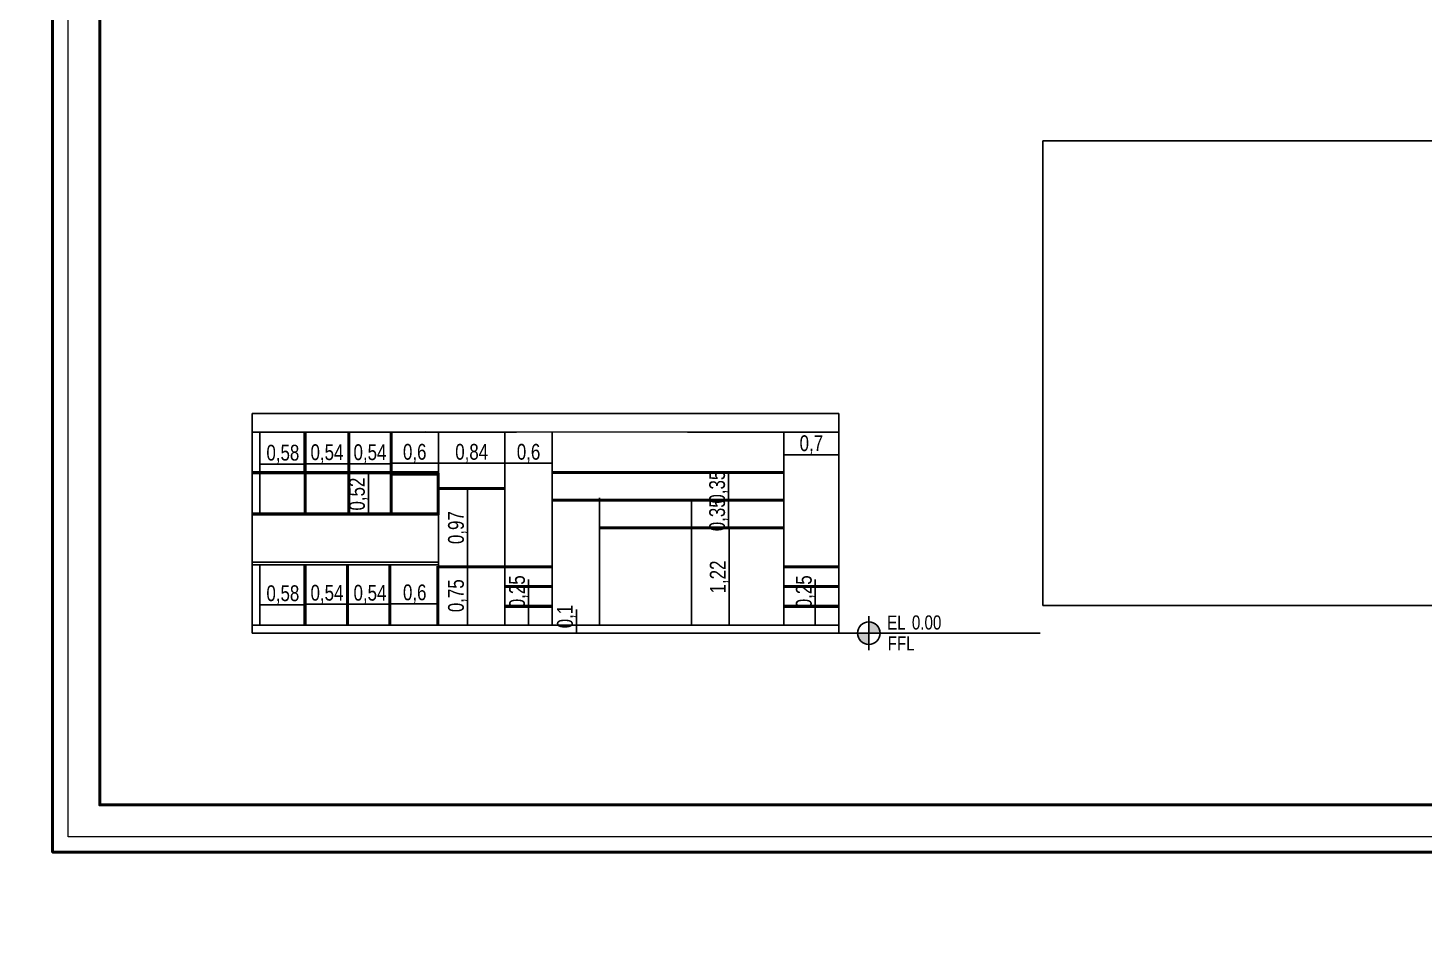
# Model space of a CAD drawing. Header units: inches. Extents: x -279 to 561, y -345 to 342.
# Drawn here: x -199.07 to -181.31, y -106.37 to -94.67 of the extents above; entities that cross this region are included whole.
import ezdxf

# ---------------------------------------------------------------- set-up
doc = ezdxf.new("R2010")
doc.units = ezdxf.units.IN
doc.header["$LTSCALE"] = 0.5
doc.header["$MEASUREMENT"] = 0
doc.linetypes.add('MV-X3EW$0$HIDDEN', pattern=[0.375, 0.25, -0.125])
for name, color, linetype in [('A-ANNO-LEVL-100', 7, 'Continuous'), ('CADER', 7, 'Continuous'), ('MV-X3EW$0$M-HVAC-SLDF', 2, 'Continuous'), ('S-DIM', 7, 'Continuous'), ('WAL', 7, 'Continuous')]:
    doc.layers.add(name, color=color, linetype=linetype)
doc.layers.add('G-ANNO-HLIN', color=5, linetype='Continuous', lineweight=50)
doc.styles.add('ROM', font='AGENCYR.TTF', dxfattribs={"width": 0.8})
doc.styles.get("Standard").update_dxf_attribs({"font": 'arial.ttf'})
doc.styles.add('T25-50', font='STENCIL.shx', dxfattribs={"height": 0.125})
doc.dimstyles.new('Copy(9) of ISO-25', dxfattribs={"dimtxt": 0.2, "dimasz": 0.02, "dimexe": 0.05, "dimexo": 0.05, "dimgap": 0.02, "dimtad": 1, "dimtxsty": 'ROM', "dimblk": 'ARCHTICK', "dimcen": 0.03, "dimse1": 1, "dimse2": 1, "dimclrd": 248, "dimclrt": 248, "dimadec": 0, "dimazin": 0, "dimtfac": 1, "dimtmove": 0, "dimatfit": 3, "dimldrblk": 'DOT', "dimfxl": 1, "dimarcsym": 0})
doc.dimstyles.get("Standard").update_dxf_attribs({"dimtxt": 0.18, "dimasz": 0.18, "dimexe": 0.18, "dimexo": 0.0625, "dimgap": 0.09, "dimtad": 0, "dimtih": 1, "dimtoh": 1, "dimzin": 0, "dimdsep": 46, "dimtxsty": 'Standard', "dimcen": 0.09, "dimadec": 0, "dimazin": 0, "dimtfac": 1, "dimtofl": 0, "dimtmove": 0, "dimatfit": 3, "dimfxl": 1, "dimtolj": 1, "dimtzin": 0, "dimarcsym": 0})
picture_1 = doc.add_image_def('image11.jpg', size_in_pixel=(3664, 1885))

# ---------------------------------------------------------------- blocks, each defined once
blk = doc.blocks.new('*U473')
h = blk.add_hatch(color=256)
h.dxf.hatch_style = 1
h.paths.add_polyline_path([(0, 50), (0, 0), (50, 0, 0.414214)])
h.paths.add_polyline_path([(0, 0), (-50, 0, 0.414214), (0, -50)])
for p, q in [((0, -75), (0, 75)), ((-75, 0), (63.1, 0)), ((63.1, 0), (-50, 0)), ((0, 0), (274.6, 0))]:
    blk.add_line(p, q)
blk.add_circle((0, 0), 50)
at = {"style": 'T25-50', "width": 0.8}
for s, p in [('EL', (81.1, 15.3)), ('FFL', (83.5, -76.3))]:
    blk.add_text(s, height=62.5, dxfattribs=at).set_placement(p)
blk.add_attdef('LEVEL', (190.3, 15.9), '', height=62.5, dxfattribs=at)
blk = doc.blocks.new('_ArchTick')
at = {"color": 0, "linetype": 'ByBlock', "const_width": 0.15}
blk.add_lwpolyline([(-0.5, -0.5), (0.5, 0.5)], dxfattribs=at)
blk = doc.blocks.new('*D644')
at = {"layer": 'Defpoints', "color": 0, "transparency": 16777216}
for p in [(-478.314, -108.154), (-477.733, -108.154), (-477.733, -108.181)]:
    blk.add_point(p, dxfattribs=at)
at = {"layer": 'WAL', "color": 248, "lineweight": -2, "transparency": 16777216}
blk.add_line((-478.314, -108.181), (-477.733, -108.181), dxfattribs=at)
at = {"layer": 'WAL', "color": 248, "lineweight": -2, "transparency": 16777216, "xscale": 0.02, "yscale": 0.02, "zscale": 0.02, "rotation": 180}
blk.add_blockref('_ArchTick', (-478.314, -108.181), dxfattribs=at)
at = {"layer": 'WAL', "color": 248, "lineweight": -2, "transparency": 16777216, "xscale": 0.02, "yscale": 0.02, "zscale": 0.02}
blk.add_blockref('_ArchTick', (-477.733, -108.181), dxfattribs=at)
at = {"layer": 'WAL', "color": 248, "transparency": 16777216, "insert": (-478.024, -108.054), "char_height": 0.2, "attachment_point": 5, "style": 'ROM'}
blk.add_mtext('0,58', dxfattribs=at)
blk = doc.blocks.new('_DOT')
at = {"color": 0, "linetype": 'ByBlock'}
blk.add_line((-0.5, 0), (-1, 0), dxfattribs=at)
at = {"color": 0, "linetype": 'ByBlock', "const_width": 0.5}
blk.add_lwpolyline([(-0.25, 0, 1), (0.25, 0, 1)], format="xyb", close=True, dxfattribs=at)
blk = doc.blocks.new('*D645')
at = {"layer": 'Defpoints', "color": 0, "transparency": 16777216}
for p in [(-477.733, -108.128), (-477.197, -108.128), (-477.197, -108.175)]:
    blk.add_point(p, dxfattribs=at)
at = {"layer": 'WAL', "color": 248, "lineweight": -2, "transparency": 16777216}
blk.add_line((-477.733, -108.175), (-477.197, -108.175), dxfattribs=at)
at = {"layer": 'WAL', "color": 248, "lineweight": -2, "transparency": 16777216, "xscale": 0.02, "yscale": 0.02, "zscale": 0.02, "rotation": 180}
blk.add_blockref('_ArchTick', (-477.733, -108.175), dxfattribs=at)
at = {"layer": 'WAL', "color": 248, "lineweight": -2, "transparency": 16777216, "xscale": 0.02, "yscale": 0.02, "zscale": 0.02}
blk.add_blockref('_ArchTick', (-477.197, -108.175), dxfattribs=at)
at = {"layer": 'WAL', "color": 248, "transparency": 16777216, "insert": (-477.465, -108.048), "char_height": 0.2, "attachment_point": 5, "style": 'ROM'}
blk.add_mtext('0,54', dxfattribs=at)
blk = doc.blocks.new('*D646')
at = {"layer": 'Defpoints', "color": 0, "transparency": 16777216}
for p in [(-476.654, -108.238), (-476.052, -108.17), (-476.052, -108.238)]:
    blk.add_point(p, dxfattribs=at)
at = {"layer": 'WAL', "color": 248, "lineweight": -2, "transparency": 16777216}
blk.add_line((-476.654, -108.17), (-476.052, -108.17), dxfattribs=at)
at = {"layer": 'WAL', "color": 248, "lineweight": -2, "transparency": 16777216, "xscale": 0.02, "yscale": 0.02, "zscale": 0.02, "rotation": 180}
blk.add_blockref('_ArchTick', (-476.654, -108.17), dxfattribs=at)
at = {"layer": 'WAL', "color": 248, "lineweight": -2, "transparency": 16777216, "xscale": 0.02, "yscale": 0.02, "zscale": 0.02}
blk.add_blockref('_ArchTick', (-476.052, -108.17), dxfattribs=at)
at = {"layer": 'WAL', "color": 248, "transparency": 16777216, "insert": (-476.353, -108.043), "char_height": 0.2, "attachment_point": 5, "style": 'ROM'}
blk.add_mtext('0,6', dxfattribs=at)
blk = doc.blocks.new('*D647')
at = {"layer": 'Defpoints', "color": 0, "transparency": 16777216}
for p in [(-477.189, -108.128), (-476.652, -108.128), (-476.652, -108.175)]:
    blk.add_point(p, dxfattribs=at)
at = {"layer": 'WAL', "color": 248, "lineweight": -2, "transparency": 16777216}
blk.add_line((-477.189, -108.175), (-476.652, -108.175), dxfattribs=at)
at = {"layer": 'WAL', "color": 248, "lineweight": -2, "transparency": 16777216, "xscale": 0.02, "yscale": 0.02, "zscale": 0.02, "rotation": 180}
blk.add_blockref('_ArchTick', (-477.189, -108.175), dxfattribs=at)
at = {"layer": 'WAL', "color": 248, "lineweight": -2, "transparency": 16777216, "xscale": 0.02, "yscale": 0.02, "zscale": 0.02}
blk.add_blockref('_ArchTick', (-476.652, -108.175), dxfattribs=at)
at = {"layer": 'WAL', "color": 248, "transparency": 16777216, "insert": (-476.92, -108.048), "char_height": 0.2, "attachment_point": 5, "style": 'ROM'}
blk.add_mtext('0,54', dxfattribs=at)
blk = doc.blocks.new('*D648')
at = {"layer": 'Defpoints', "color": 0, "transparency": 16777216}
for p in [(-476.94, -108.298), (-476.835, -108.298), (-476.835, -108.821)]:
    blk.add_point(p, dxfattribs=at)
at = {"layer": 'WAL', "color": 248, "lineweight": -2, "transparency": 16777216}
blk.add_line((-476.94, -108.821), (-476.94, -108.298), dxfattribs=at)
at = {"layer": 'WAL', "color": 248, "lineweight": -2, "transparency": 16777216, "xscale": 0.02, "yscale": 0.02, "zscale": 0.02}
for p, rotation in [((-476.94, -108.298), 90), ((-476.94, -108.821), 270)]:
    blk.add_blockref('_ArchTick', p, dxfattribs=dict(at, rotation=rotation))
at = {"layer": 'WAL', "color": 248, "transparency": 16777216, "insert": (-477.067, -108.56), "char_height": 0.2, "attachment_point": 5, "rotation": 90, "style": 'ROM'}
blk.add_mtext('0,52', dxfattribs=at)
blk = doc.blocks.new('*D650')
at = {"layer": 'Defpoints', "color": 0, "transparency": 16777216}
for p in [(-478.314, -109.934), (-477.733, -109.934), (-477.733, -109.961)]:
    blk.add_point(p, dxfattribs=at)
at = {"layer": 'WAL', "color": 248, "lineweight": -2, "transparency": 16777216}
blk.add_line((-478.314, -109.961), (-477.733, -109.961), dxfattribs=at)
at = {"layer": 'WAL', "color": 248, "lineweight": -2, "transparency": 16777216, "xscale": 0.02, "yscale": 0.02, "zscale": 0.02, "rotation": 180}
blk.add_blockref('_ArchTick', (-478.314, -109.961), dxfattribs=at)
at = {"layer": 'WAL', "color": 248, "lineweight": -2, "transparency": 16777216, "xscale": 0.02, "yscale": 0.02, "zscale": 0.02}
blk.add_blockref('_ArchTick', (-477.733, -109.961), dxfattribs=at)
at = {"layer": 'WAL', "color": 248, "transparency": 16777216, "insert": (-478.024, -109.834), "char_height": 0.2, "attachment_point": 5, "style": 'ROM'}
blk.add_mtext('0,58', dxfattribs=at)
blk = doc.blocks.new('*D652')
at = {"layer": 'Defpoints', "color": 0, "transparency": 16777216}
for p in [(-477.733, -109.908), (-477.197, -109.908), (-477.197, -109.955)]:
    blk.add_point(p, dxfattribs=at)
at = {"layer": 'WAL', "color": 248, "lineweight": -2, "transparency": 16777216}
blk.add_line((-477.733, -109.955), (-477.197, -109.955), dxfattribs=at)
at = {"layer": 'WAL', "color": 248, "lineweight": -2, "transparency": 16777216, "xscale": 0.02, "yscale": 0.02, "zscale": 0.02, "rotation": 180}
blk.add_blockref('_ArchTick', (-477.733, -109.955), dxfattribs=at)
at = {"layer": 'WAL', "color": 248, "lineweight": -2, "transparency": 16777216, "xscale": 0.02, "yscale": 0.02, "zscale": 0.02}
blk.add_blockref('_ArchTick', (-477.197, -109.955), dxfattribs=at)
at = {"layer": 'WAL', "color": 248, "transparency": 16777216, "insert": (-477.465, -109.828), "char_height": 0.2, "attachment_point": 5, "style": 'ROM'}
blk.add_mtext('0,54', dxfattribs=at)
blk = doc.blocks.new('*D651')
at = {"layer": 'Defpoints', "color": 0, "transparency": 16777216}
for p in [(-476.654, -110.018), (-476.052, -109.95), (-476.052, -110.018)]:
    blk.add_point(p, dxfattribs=at)
at = {"layer": 'WAL', "color": 248, "lineweight": -2, "transparency": 16777216}
blk.add_line((-476.654, -109.95), (-476.052, -109.95), dxfattribs=at)
at = {"layer": 'WAL', "color": 248, "lineweight": -2, "transparency": 16777216, "xscale": 0.02, "yscale": 0.02, "zscale": 0.02, "rotation": 180}
blk.add_blockref('_ArchTick', (-476.654, -109.95), dxfattribs=at)
at = {"layer": 'WAL', "color": 248, "lineweight": -2, "transparency": 16777216, "xscale": 0.02, "yscale": 0.02, "zscale": 0.02}
blk.add_blockref('_ArchTick', (-476.052, -109.95), dxfattribs=at)
at = {"layer": 'WAL', "color": 248, "transparency": 16777216, "insert": (-476.353, -109.823), "char_height": 0.2, "attachment_point": 5, "style": 'ROM'}
blk.add_mtext('0,6', dxfattribs=at)
blk = doc.blocks.new('*D649')
at = {"layer": 'Defpoints', "color": 0, "transparency": 16777216}
for p in [(-477.189, -109.908), (-476.652, -109.908), (-476.652, -109.955)]:
    blk.add_point(p, dxfattribs=at)
at = {"layer": 'WAL', "color": 248, "lineweight": -2, "transparency": 16777216}
blk.add_line((-477.189, -109.955), (-476.652, -109.955), dxfattribs=at)
at = {"layer": 'WAL', "color": 248, "lineweight": -2, "transparency": 16777216, "xscale": 0.02, "yscale": 0.02, "zscale": 0.02, "rotation": 180}
blk.add_blockref('_ArchTick', (-477.189, -109.955), dxfattribs=at)
at = {"layer": 'WAL', "color": 248, "lineweight": -2, "transparency": 16777216, "xscale": 0.02, "yscale": 0.02, "zscale": 0.02}
blk.add_blockref('_ArchTick', (-476.652, -109.955), dxfattribs=at)
at = {"layer": 'WAL', "color": 248, "transparency": 16777216, "insert": (-476.92, -109.828), "char_height": 0.2, "attachment_point": 5, "style": 'ROM'}
blk.add_mtext('0,54', dxfattribs=at)
blk = doc.blocks.new('*D653')
at = {"layer": 'Defpoints', "color": 0, "transparency": 16777216}
for p in [(-475.685, -109.472), (-475.685, -109.472), (-475.685, -110.222)]:
    blk.add_point(p, dxfattribs=at)
at = {"layer": 'WAL', "color": 248, "lineweight": -2, "transparency": 16777216}
blk.add_line((-475.685, -110.222), (-475.685, -109.472), dxfattribs=at)
at = {"layer": 'WAL', "color": 248, "lineweight": -2, "transparency": 16777216, "xscale": 0.02, "yscale": 0.02, "zscale": 0.02}
for p, rotation in [((-475.685, -109.472), 90), ((-475.685, -110.222), 270)]:
    blk.add_blockref('_ArchTick', p, dxfattribs=dict(at, rotation=rotation))
at = {"layer": 'WAL', "color": 248, "transparency": 16777216, "insert": (-475.812, -109.847), "char_height": 0.2, "attachment_point": 5, "rotation": 90, "style": 'ROM'}
blk.add_mtext('0,75', dxfattribs=at)
blk = doc.blocks.new('*D654')
at = {"layer": 'Defpoints', "color": 0, "transparency": 16777216}
for p in [(-475.865, -108.498), (-475.685, -108.498), (-475.865, -109.472)]:
    blk.add_point(p, dxfattribs=at)
at = {"layer": 'WAL', "color": 248, "lineweight": -2, "transparency": 16777216}
blk.add_line((-475.685, -109.472), (-475.685, -108.498), dxfattribs=at)
at = {"layer": 'WAL', "color": 248, "lineweight": -2, "transparency": 16777216, "xscale": 0.02, "yscale": 0.02, "zscale": 0.02}
for p, rotation in [((-475.685, -108.498), 90), ((-475.685, -109.472), 270)]:
    blk.add_blockref('_ArchTick', p, dxfattribs=dict(at, rotation=rotation))
at = {"layer": 'WAL', "color": 248, "transparency": 16777216, "insert": (-475.812, -108.985), "char_height": 0.2, "attachment_point": 5, "rotation": 90, "style": 'ROM'}
blk.add_mtext('0,97', dxfattribs=at)
blk = doc.blocks.new('*D655')
at = {"layer": 'Defpoints', "color": 0, "transparency": 16777216}
for p in [(-474.91, -109.972), (-474.91, -109.972), (-474.933, -110.222)]:
    blk.add_point(p, dxfattribs=at)
at = {"layer": 'WAL', "color": 248, "lineweight": -2, "transparency": 16777216}
for p, q in [((-474.91, -109.972), (-474.91, -109.643)), ((-474.91, -110.222), (-474.91, -109.972))]:
    blk.add_line(p, q, dxfattribs=at)
at = {"layer": 'WAL', "color": 248, "lineweight": -2, "transparency": 16777216, "xscale": 0.02, "yscale": 0.02, "zscale": 0.02}
for p, rotation in [((-474.91, -109.972), 90), ((-474.91, -110.222), 270)]:
    blk.add_blockref('_ArchTick', p, dxfattribs=dict(at, rotation=rotation))
at = {"layer": 'WAL', "color": 248, "transparency": 16777216, "insert": (-475.038, -109.797), "char_height": 0.2, "attachment_point": 5, "rotation": 90, "style": 'ROM'}
blk.add_mtext('0,25', dxfattribs=at)
blk = doc.blocks.new('*D656')
at = {"layer": 'Defpoints', "color": 0, "transparency": 16777216}
for p in [(-471.276, -109.972), (-471.276, -109.972), (-471.298, -110.222)]:
    blk.add_point(p, dxfattribs=at)
at = {"layer": 'WAL', "color": 248, "lineweight": -2, "transparency": 16777216}
for p, q in [((-471.276, -109.972), (-471.276, -109.643)), ((-471.276, -110.222), (-471.276, -109.972))]:
    blk.add_line(p, q, dxfattribs=at)
at = {"layer": 'WAL', "color": 248, "lineweight": -2, "transparency": 16777216, "xscale": 0.02, "yscale": 0.02, "zscale": 0.02}
for p, rotation in [((-471.276, -109.972), 90), ((-471.276, -110.222), 270)]:
    blk.add_blockref('_ArchTick', p, dxfattribs=dict(at, rotation=rotation))
at = {"layer": 'WAL', "color": 248, "transparency": 16777216, "insert": (-471.403, -109.797), "char_height": 0.2, "attachment_point": 5, "rotation": 90, "style": 'ROM'}
blk.add_mtext('0,25', dxfattribs=at)
blk = doc.blocks.new('*D657')
at = {"layer": 'Defpoints', "color": 0, "transparency": 16777216}
for p in [(-475.259, -110.221), (-474.304, -110.221), (-475.259, -110.321)]:
    blk.add_point(p, dxfattribs=at)
at = {"layer": 'WAL', "color": 248, "lineweight": -2, "transparency": 16777216}
for p, q in [((-474.304, -110.221), (-474.304, -110.02)), ((-474.304, -110.321), (-474.304, -110.221))]:
    blk.add_line(p, q, dxfattribs=at)
at = {"layer": 'WAL', "color": 248, "lineweight": -2, "transparency": 16777216, "xscale": 0.02, "yscale": 0.02, "zscale": 0.02}
for p, rotation in [((-474.304, -110.221), 90), ((-474.304, -110.321), 270)]:
    blk.add_blockref('_ArchTick', p, dxfattribs=dict(at, rotation=rotation))
at = {"layer": 'WAL', "color": 248, "transparency": 16777216, "insert": (-474.431, -110.111), "char_height": 0.2, "attachment_point": 5, "rotation": 90, "style": 'ROM'}
blk.add_mtext('0,1', dxfattribs=at)
blk = doc.blocks.new('*D658')
at = {"layer": 'Defpoints', "color": 0, "transparency": 16777216}
for p in [(-472.367, -108.997), (-472.312, -108.997), (-472.312, -110.222)]:
    blk.add_point(p, dxfattribs=at)
at = {"layer": 'WAL', "color": 248, "lineweight": -2, "transparency": 16777216}
blk.add_line((-472.367, -110.222), (-472.367, -108.997), dxfattribs=at)
at = {"layer": 'WAL', "color": 248, "lineweight": -2, "transparency": 16777216, "xscale": 0.02, "yscale": 0.02, "zscale": 0.02}
for p, rotation in [((-472.367, -108.997), 90), ((-472.367, -110.222), 270)]:
    blk.add_blockref('_ArchTick', p, dxfattribs=dict(at, rotation=rotation))
at = {"layer": 'WAL', "color": 248, "transparency": 16777216, "insert": (-472.494, -109.61), "char_height": 0.2, "attachment_point": 5, "rotation": 90, "style": 'ROM'}
blk.add_mtext('1,22', dxfattribs=at)
blk = doc.blocks.new('*D659')
at = {"layer": 'Defpoints', "color": 0, "transparency": 16777216}
for p in [(-472.375, -108.647), (-472.367, -108.647), (-472.367, -108.997)]:
    blk.add_point(p, dxfattribs=at)
at = {"layer": 'WAL', "color": 248, "lineweight": -2, "transparency": 16777216}
blk.add_line((-472.375, -108.997), (-472.375, -108.647), dxfattribs=at)
at = {"layer": 'WAL', "color": 248, "lineweight": -2, "transparency": 16777216, "xscale": 0.02, "yscale": 0.02, "zscale": 0.02}
for p, rotation in [((-472.375, -108.647), 90), ((-472.375, -108.997), 270)]:
    blk.add_blockref('_ArchTick', p, dxfattribs=dict(at, rotation=rotation))
at = {"layer": 'WAL', "color": 248, "transparency": 16777216, "insert": (-472.502, -108.822), "char_height": 0.2, "attachment_point": 5, "rotation": 90, "style": 'ROM'}
blk.add_mtext('0,35', dxfattribs=at)
blk = doc.blocks.new('*D660')
at = {"layer": 'Defpoints', "color": 0, "transparency": 16777216}
for p in [(-472.375, -108.297), (-472.367, -108.297), (-472.367, -108.647)]:
    blk.add_point(p, dxfattribs=at)
at = {"layer": 'WAL', "color": 248, "lineweight": -2, "transparency": 16777216}
blk.add_line((-472.375, -108.647), (-472.375, -108.297), dxfattribs=at)
at = {"layer": 'WAL', "color": 248, "lineweight": -2, "transparency": 16777216, "xscale": 0.02, "yscale": 0.02, "zscale": 0.02}
for p, rotation in [((-472.375, -108.297), 90), ((-472.375, -108.647), 270)]:
    blk.add_blockref('_ArchTick', p, dxfattribs=dict(at, rotation=rotation))
at = {"layer": 'WAL', "color": 248, "transparency": 16777216, "insert": (-472.502, -108.472), "char_height": 0.2, "attachment_point": 5, "rotation": 90, "style": 'ROM'}
blk.add_mtext('0,35', dxfattribs=at)
blk = doc.blocks.new('*D661')
at = {"layer": 'Defpoints', "color": 0, "transparency": 16777216}
for p in [(-471.676, -108.001), (-471.676, -108.061), (-470.976, -108.001)]:
    blk.add_point(p, dxfattribs=at)
at = {"layer": 'WAL', "color": 248, "lineweight": -2, "transparency": 16777216}
blk.add_line((-470.976, -108.061), (-471.676, -108.061), dxfattribs=at)
at = {"layer": 'WAL', "color": 248, "lineweight": -2, "transparency": 16777216, "xscale": 0.02, "yscale": 0.02, "zscale": 0.02, "rotation": 180}
blk.add_blockref('_ArchTick', (-471.676, -108.061), dxfattribs=at)
at = {"layer": 'WAL', "color": 248, "lineweight": -2, "transparency": 16777216, "xscale": 0.02, "yscale": 0.02, "zscale": 0.02}
blk.add_blockref('_ArchTick', (-470.976, -108.061), dxfattribs=at)
at = {"layer": 'WAL', "color": 248, "transparency": 16777216, "insert": (-471.326, -107.934), "char_height": 0.2, "attachment_point": 5, "style": 'ROM'}
blk.add_mtext('0,7', dxfattribs=at)
blk = doc.blocks.new('*D662')
at = {"layer": 'Defpoints', "color": 0, "transparency": 16777216}
for p in [(-476.052, -108.17), (-475.21, -108.17), (-475.21, -108.17)]:
    blk.add_point(p, dxfattribs=at)
at = {"layer": 'WAL', "color": 248, "lineweight": -2, "transparency": 16777216}
blk.add_line((-476.052, -108.17), (-475.21, -108.17), dxfattribs=at)
at = {"layer": 'WAL', "color": 248, "lineweight": -2, "transparency": 16777216, "xscale": 0.02, "yscale": 0.02, "zscale": 0.02, "rotation": 180}
blk.add_blockref('_ArchTick', (-476.052, -108.17), dxfattribs=at)
at = {"layer": 'WAL', "color": 248, "lineweight": -2, "transparency": 16777216, "xscale": 0.02, "yscale": 0.02, "zscale": 0.02}
blk.add_blockref('_ArchTick', (-475.21, -108.17), dxfattribs=at)
at = {"layer": 'WAL', "color": 248, "transparency": 16777216, "insert": (-475.631, -108.043), "char_height": 0.2, "attachment_point": 5, "style": 'ROM'}
blk.add_mtext('0,84', dxfattribs=at)
blk = doc.blocks.new('*D663')
at = {"layer": 'Defpoints', "color": 0, "transparency": 16777216}
for p in [(-475.21, -108.17), (-474.611, -108.17), (-474.611, -108.17)]:
    blk.add_point(p, dxfattribs=at)
at = {"layer": 'WAL', "color": 248, "lineweight": -2, "transparency": 16777216}
blk.add_line((-475.21, -108.17), (-474.611, -108.17), dxfattribs=at)
at = {"layer": 'WAL', "color": 248, "lineweight": -2, "transparency": 16777216, "xscale": 0.02, "yscale": 0.02, "zscale": 0.02, "rotation": 180}
blk.add_blockref('_ArchTick', (-475.21, -108.17), dxfattribs=at)
at = {"layer": 'WAL', "color": 248, "lineweight": -2, "transparency": 16777216, "xscale": 0.02, "yscale": 0.02, "zscale": 0.02}
blk.add_blockref('_ArchTick', (-474.611, -108.17), dxfattribs=at)
at = {"layer": 'WAL', "color": 248, "transparency": 16777216, "insert": (-474.91, -108.043), "char_height": 0.2, "attachment_point": 5, "style": 'ROM'}
blk.add_mtext('0,6', dxfattribs=at)
blk = doc.blocks.new('*D1071')
at = {"color": 0, "linetype": 'ByBlock', "lineweight": -2, "transparency": 16777216}
for p, q in [((558.652, 342.279), (558.652, 342.473)), ((560.652, 342.279), (560.652, 342.473)), ((558.832, 342.293), (559.172, 342.293)), ((560.472, 342.293), (560.132, 342.293))]:
    blk.add_line(p, q, dxfattribs=at)
at = {"color": 0, "linetype": 'ByBlock', "transparency": 16777216}
for points in [[(558.832, 342.323), (558.832, 342.263), (558.652, 342.293)], [(560.472, 342.323), (560.472, 342.263), (560.652, 342.293)]]:
    blk.add_solid(points, dxfattribs=at)
at = {"layer": 'Defpoints', "color": 0, "linetype": 'ByBlock', "transparency": 16777216}
for p in [(560.652, 342.293), (558.652, 342.216), (560.652, 342.216)]:
    blk.add_point(p, dxfattribs=at)
at = {"layer": 'Defpoints', "color": 0, "ltscale": 0.5, "transparency": 16777216}
for p in [(-209.5, -305.36), (-209.5, -305.81), (-209.5, -305.81)]:
    blk.add_point(p, dxfattribs=at)
at = {"layer": 'S-DIM', "color": 0, "lineweight": -2, "ltscale": 0.5, "transparency": 16777216}
for p, q in [((-209.5, -305.18), (-209.5, -305)), ((-209.563, -305.36), (-209.68, -305.36)), ((-209.563, -305.81), (-209.68, -305.81)), ((-209.5, -305.99), (-209.5, -306.17))]:
    blk.add_line(p, q, dxfattribs=at)
at = {"layer": 'S-DIM', "color": 0, "ltscale": 0.5, "transparency": 16777216}
for points in [[(-209.53, -305.18), (-209.47, -305.18), (-209.5, -305.36)], [(-209.53, -305.99), (-209.47, -305.99), (-209.5, -305.81)]]:
    blk.add_solid(points, dxfattribs=at)
at = {"color": 0, "linetype": 'ByBlock', "transparency": 16777216, "insert": (559.652, 342.293), "char_height": 0.18, "attachment_point": 5}
blk.add_mtext('\\A1;2.0000', dxfattribs=at)
at = {"layer": 'S-DIM', "color": 0, "ltscale": 0.5, "transparency": 16777216, "insert": (-209.5, -305.585), "char_height": 0.18, "attachment_point": 5}
blk.add_mtext('\\A1;0.45', dxfattribs=at)
blk = doc.blocks.new('fdtg')
for p, q in [((-478.414, -107.539), (-478.414, -110.321)), ((-478.414, -107.539), (-478.414, -110.321)), ((-470.976, -107.539), (-476.216, -107.539)), ((-470.976, -107.539), (-470.976, -108.821)), ((-470.976, -107.539), (-470.976, -110.321)), ((-475.064, -107.774), (-478.414, -107.774)), ((-478.314, -107.774), (-478.314, -108.821)), ((-477.752, -107.774), (-477.751, -108.821)), ((-477.733, -107.774), (-477.733, -108.821)), ((-477.197, -107.774), (-477.196, -108.821)), ((-477.178, -107.774), (-477.178, -108.821)), ((-476.66, -107.774), (-476.66, -108.821)), ((-476.642, -107.774), (-476.642, -108.821)), ((-476.052, -107.774), (-476.052, -110.222)), ((-475.21, -107.774), (-475.21, -110.222)), ((-474.611, -107.774), (-474.611, -110.222)), ((-471.276, -107.774), (-472.896, -107.774)), ((-470.976, -107.774), (-472.866, -107.774)), ((-471.676, -107.774), (-471.676, -110.221)), ((-476.046, -108.28), (-478.414, -108.28)), ((-471.676, -108.279), (-474.611, -108.279)), ((-474.01, -108.279), (-474.01, -108.297)), ((-476.046, -108.298), (-478.414, -108.298)), ((-471.676, -108.297), (-474.611, -108.297)), ((-471.676, -108.297), (-471.676, -108.547)), ((-476.064, -108.48), (-475.21, -108.48)), ((-476.064, -108.498), (-475.21, -108.498)), ((-471.676, -108.629), (-474.611, -108.629)), ((-474.01, -108.606), (-474.01, -110.221)), ((-478.414, -108.803), (-476.046, -108.803)), ((-478.414, -108.821), (-476.046, -108.821)), ((-471.676, -108.647), (-474.611, -108.647)), ((-472.843, -108.647), (-472.843, -110.222)), ((-474.611, -108.879), (-474.611, -108.879)), ((-474.611, -108.897), (-474.611, -108.897)), ((-474.611, -108.979), (-474.611, -108.979)), ((-474.611, -108.997), (-474.611, -108.997)), ((-471.676, -108.979), (-474.01, -108.979)), ((-471.676, -108.997), (-474.01, -108.997)), ((-478.414, -109.421), (-476.052, -109.421)), ((-478.314, -109.457), (-478.314, -110.222)), ((-477.752, -109.457), (-477.752, -110.222)), ((-477.733, -109.457), (-477.733, -110.222)), ((-477.215, -109.457), (-477.215, -110.222)), ((-477.197, -109.457), (-477.196, -110.222)), ((-476.678, -109.457), (-476.678, -110.222)), ((-476.66, -109.457), (-476.66, -110.222)), ((-476.07, -110.222), (-476.07, -109.472)), ((-476.052, -109.472), (-475.21, -109.472)), ((-476.052, -109.49), (-475.21, -109.49)), ((-474.611, -109.472), (-475.21, -109.472)), ((-474.611, -109.49), (-475.21, -109.49)), ((-474.611, -109.722), (-474.611, -109.472)), ((-470.976, -109.472), (-471.676, -109.472)), ((-470.976, -109.49), (-471.676, -109.49)), ((-470.976, -109.472), (-471.576, -109.472)), ((-470.976, -109.49), (-471.576, -109.49)), ((-470.976, -109.49), (-471.576, -109.49)), ((-476.052, -110.222), (-476.052, -109.672)), ((-475.21, -109.972), (-475.21, -109.722)), ((-475.21, -109.722), (-474.611, -109.722)), ((-475.21, -109.74), (-474.611, -109.74)), ((-471.676, -109.722), (-470.976, -109.722)), ((-471.676, -109.74), (-470.976, -109.74)), ((-471.576, -109.722), (-470.976, -109.722)), ((-471.576, -109.74), (-470.976, -109.74)), ((-474.611, -109.972), (-475.21, -109.972)), ((-474.611, -109.99), (-475.21, -109.99)), ((-474.611, -110.222), (-474.611, -109.972)), ((-470.976, -109.972), (-471.676, -109.972)), ((-470.976, -109.99), (-471.676, -109.99)), ((-470.976, -109.972), (-471.576, -109.972)), ((-470.976, -109.99), (-471.576, -109.99))]:
    blk.add_line(p, q)
at = {"color": 7}
for p, q in [((-478.414, -107.539), (-474.314, -107.539)), ((-476.216, -107.773), (-471.276, -107.774)), ((-478.414, -110.321), (-468.424, -110.321))]:
    blk.add_line(p, q, dxfattribs=at)
for points in [[(-476.66, -108.298), (-476.046, -108.298), (-476.046, -108.821), (-476.66, -108.821)], [(-476.642, -108.316), (-476.064, -108.316), (-476.064, -108.803), (-476.642, -108.803)], [(-478.414, -110.222), (-470.976, -110.221), (-470.976, -110.221), (-478.414, -110.222)]]:
    blk.add_lwpolyline(points, close=True)
blk.add_lwpolyline([(-476.052, -109.457), (-478.414, -109.457)])
at = {"layer": 'MV-X3EW$0$M-HVAC-SLDF', "color": 7, "linetype": 'MV-X3EW$0$HIDDEN'}
blk.add_line((-470.506, -110.321), (-471.43, -110.321), dxfattribs=at)
at = {"layer": 'A-ANNO-LEVL-100', "color": 7, "xscale": 0.002869115383497128, "yscale": 0.002869115383497128, "zscale": 0.002869115383497128}
blk.add_blockref('*U473', (-470.598, -110.321), dxfattribs=at).add_auto_attribs({'LEVEL': '0.00'})
at = {"layer": 'WAL'}
for base, p1, p2, picture, middle in [((-477.733, -108.181), (-478.314, -108.154), (-477.733, -108.154), '*D644', (-478.024, -108.054)), ((-477.197, -108.175), (-477.733, -108.128), (-477.197, -108.128), '*D645', (-477.465, -108.048)), ((-476.652, -108.175), (-477.189, -108.128), (-476.652, -108.128), '*D647', (-476.92, -108.048)), ((-476.052, -108.17), (-476.654, -108.238), (-476.052, -108.238), '*D646', (-476.353, -108.043)), ((-475.21, -108.17), (-476.052, -108.17), (-475.21, -108.17), '*D662', (-475.631, -108.043)), ((-474.611, -108.17), (-475.21, -108.17), (-474.611, -108.17), '*D663', (-474.91, -108.043)), ((-471.676, -108.061), (-470.976, -108.001), (-471.676, -108.001), '*D661', (-471.326, -107.934)), ((-477.733, -109.961), (-478.314, -109.934), (-477.733, -109.934), '*D650', (-478.024, -109.834)), ((-477.197, -109.955), (-477.733, -109.908), (-477.197, -109.908), '*D652', (-477.465, -109.828)), ((-476.652, -109.955), (-477.189, -109.908), (-476.652, -109.908), '*D649', (-476.92, -109.828)), ((-476.052, -109.95), (-476.654, -110.018), (-476.052, -110.018), '*D651', (-476.353, -109.823))]:
    dim = blk.add_linear_dim(base=base, p1=p1, p2=p2, dimstyle='Copy(9) of ISO-25', dxfattribs=at)
    dim.commit()
    dim.dimension.update_dxf_attribs({"geometry": picture, "text_midpoint": middle})
for base, p1, p2, picture, middle in [((-476.94, -108.298), (-476.835, -108.821), (-476.835, -108.298), '*D648', (-477.067, -108.56)), ((-472.375, -108.297), (-472.367, -108.647), (-472.367, -108.297), '*D660', (-472.502, -108.472)), ((-475.685, -108.498), (-475.865, -109.472), (-475.865, -108.498), '*D654', (-475.812, -108.985)), ((-472.375, -108.647), (-472.367, -108.997), (-472.367, -108.647), '*D659', (-472.502, -108.822)), ((-472.367, -108.9975), (-472.3121, -110.2215), (-472.3121, -108.9975), '*D658', (-472.4941, -109.6095)), ((-475.685, -109.472), (-475.685, -110.222), (-475.685, -109.472), '*D653', (-475.812, -109.847)), ((-474.91, -109.972), (-474.933, -110.222), (-474.91, -109.972), '*D655', (-475.038, -109.797)), ((-471.276, -109.972), (-471.298, -110.222), (-471.276, -109.972), '*D656', (-471.403, -109.797)), ((-474.304, -110.221), (-475.259, -110.321), (-475.259, -110.221), '*D657', (-474.431, -110.111))]:
    dim = blk.add_linear_dim(base=base, p1=p1, p2=p2, angle=90, dimstyle='Copy(9) of ISO-25', dxfattribs=at)
    dim.commit()
    dim.dimension.update_dxf_attribs({"geometry": picture, "text_midpoint": middle})

msp = doc.modelspace()

# ---------------------------------------------------------------- linework, layer by layer
at = {"layer": 'CADER', "lineweight": 18}
for points in [[(-198.76, -88.051), (-173.057, -88.051), (-173.057, -105.15), (-198.76, -105.15)], [(-198.564, -88.246), (-173.253, -88.246), (-173.253, -104.954), (-198.564, -104.954)]]:
    msp.add_lwpolyline(points, close=True, dxfattribs=at)
at = {"layer": 'G-ANNO-HLIN', "color": 0}
for points in [[(-198.76, -88.051), (-173.057, -88.051), (-173.057, -105.15), (-198.76, -105.15)], [(-198.16, -88.65), (-173.656, -88.65), (-173.656, -104.55), (-198.16, -104.55)]]:
    msp.add_lwpolyline(points, close=True, dxfattribs=at)

# ---------------------------------------------------------------- block references
at = {"xscale": 1.003782603154773, "yscale": 1.003782603154773, "zscale": 1.003782603154773}
msp.add_blockref('fdtg', (284.001, 8.372), dxfattribs=at)

# ---------------------------------------------------------------- dimensions: what is measured, and where the dimension line sits
at = {"layer": 'S-DIM', "ltscale": 0.5}
dim = msp.add_linear_dim(base=(-209.5, -305.81), p1=(-209.5, -305.36), p2=(-209.5, -305.81), angle=90, dimstyle='Standard', dxfattribs=at)
dim.commit()
dim.dimension.update_dxf_attribs({"geometry": '*D1071', "text_midpoint": (-209.5, -305.585)})

# ---------------------------------------------------------------- pictures from other files: only their frames are drawn
image = msp.add_image(picture_1, insert=(-186.165, -102.017), size_in_units=(11.483, 5.908), rotation=0)
image.dxf.flags = 7

doc.saveas('drawing.dxf')
